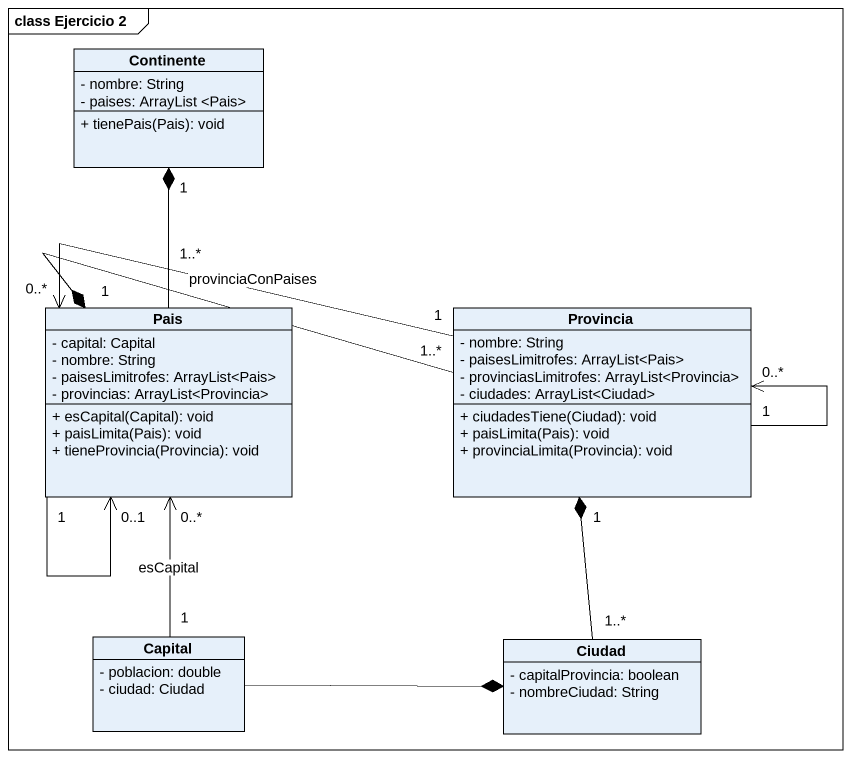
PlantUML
@startuml
mainframe class Ejercicio 2
hide circle
hide empty members
skinparam classAttributeIconSize 0
class Continente {
  - nombre: String
  - paises: ArrayList <Pais>
  + tienePais(Pais): void
}
class Pais {
  - capital: Capital
  - nombre: String
  - paisesLimitrofes: ArrayList<Pais>
  - provincias: ArrayList<Provincia>
  + esCapital(Capital): void
  + paisLimita(Pais): void
  + tieneProvincia(Provincia): void
}
class Provincia {
  - nombre: String
  - paisesLimitrofes: ArrayList<Pais>
  - provinciasLimitrofes: ArrayList<Provincia>
  - ciudades: ArrayList<Ciudad>
  + ciudadesTiene(Ciudad): void
  + paisLimita(Pais): void
  + provinciaLimita(Provincia): void
}
class Capital {
  - poblacion: double
  - ciudad: Ciudad
}
class Ciudad {
  - capitalProvincia: boolean
  - nombreCiudad: String
}
Pais "1..*" -up-* "1" Continente
Pais "1" --> "0..1" Pais
Provincia "1..*" -left-* "1" Pais
Provincia "1" -left-> "0..*" Pais : provinciaConPaises
Provincia "1" --> "0..*" Provincia
Capital "1" -up-> "0..*" Pais : esCapital
Capital -right-* Ciudad
Ciudad "1..*" -up-* "1" Provincia
@enduml
